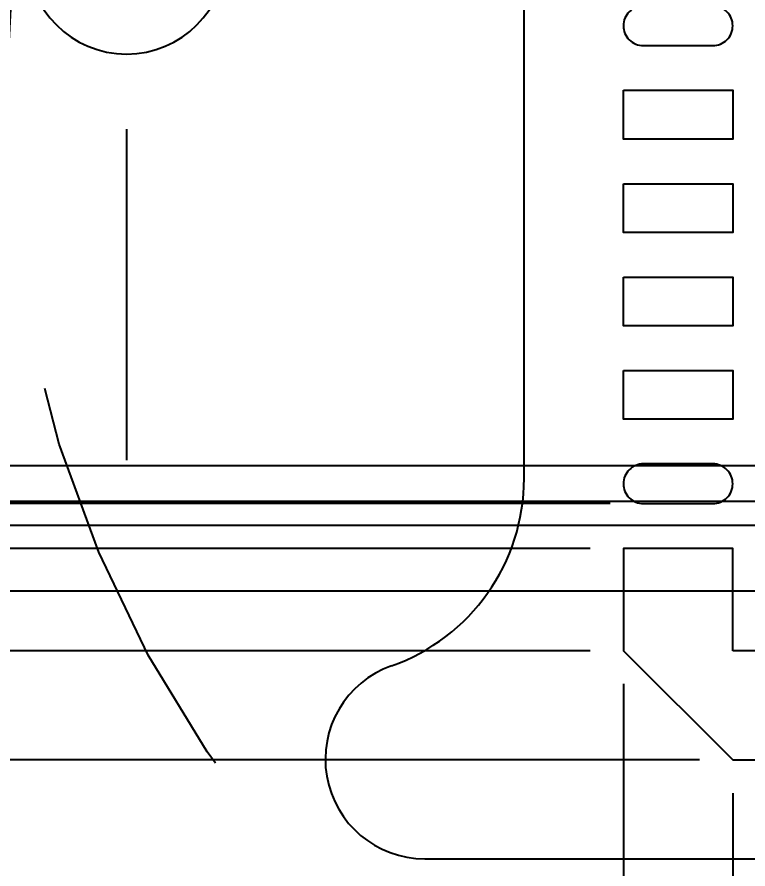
# Model space of a CAD drawing. Header units: millimetres. Extents: x 403.48 to 411.78, y 94.48 to 100.03.
# Drawn here: x 404.6551 to 404.8758, y 95.262 to 95.5192 of the extents above; entities that cross this region are included whole.
import ezdxf

# ---------------------------------------------------------------- set-up
doc = ezdxf.new("R2010")
doc.units = ezdxf.units.MM
doc.header["$LTSCALE"] = 0.5
doc.header["$PDMODE"] = 98
doc.linetypes.add('CENTER', pattern=[50.800000000000004, 31.75, -6.349999999999999, 6.349999999999999, -6.349999999999999])
doc.linetypes.add('HIDDEN', pattern=[0.375, 0.25, -0.125])
doc.layers.add('1D', color=4, linetype='Continuous')
doc.layers.add('DIM', color=3, linetype='Continuous')
doc.styles.add('SIMPLEX', font='simplex.shx')
doc.dimstyles.new('Standard2', dxfattribs={"dimtxt": 0.05, "dimasz": 0.08, "dimexe": 0.015, "dimexo": 0.01, "dimgap": 0.01, "dimtad": 1, "dimdec": 3, "dimlfac": 16.66666666666666, "dimrnd": 0.0005, "dimzin": 1, "dimtxsty": 'SIMPLEX', "dimcen": 0.015, "dimclrd": 256, "dimclre": 256, "dimclrt": 256, "dimazin": 3, "dimtp": 0.03, "dimtm": 0.05, "dimtfac": 0.8, "dimtdec": 3, "dimtmove": 0, "dimatfit": 3, "dimfxl": 0.05, "dimtzin": 4, "dimlwd": -1, "dimlwe": -1})

# ---------------------------------------------------------------- blocks, each defined once
blk = doc.blocks.new('*D28')
at = {"layer": 'Defpoints', "color": 0, "transparency": 16777216}
for p in [(406.5872108015268, 97.10705420025023), (404.8712108015267, 95.29490420024707), (404.2563347866457, 95.17606761361576)]:
    blk.add_point(p, dxfattribs=at)
at = {"layer": 'DIM', "transparency": 16777216}
for p, q in [((404.5763347866457, 95.29490420024707), (404.4163347866457, 95.17606761361576)), ((404.8612108015268, 95.29490420024707), (404.5763347866457, 95.29490420024707)), ((404.4163347866457, 95.17606761361576), (404.2563347866457, 95.17606761361576))]:
    blk.add_line(p, q, dxfattribs=at)
at = {"layer": 'DIM', "transparency": 16777216, "insert": (404.1225252628362, 95.17606761361576), "char_height": 0.05, "attachment_point": 5, "style": 'SIMPLEX'}
blk.add_mtext('\\A1;30.203', dxfattribs=at)
blk = doc.blocks.new('*D45')
at = {"layer": 'Defpoints', "color": 0, "transparency": 16777216}
for p in [(406.5872108015268, 97.10705420025023), (404.7345114327242, 95.2050542002486), (404.2563347866457, 95.10557244824626)]:
    blk.add_point(p, dxfattribs=at)
at = {"layer": 'DIM', "transparency": 16777216}
for p, q in [((404.5745114327242, 95.2050542002486), (404.4163347866457, 95.10557244824626)), ((404.7245114327242, 95.2050542002486), (404.5745114327242, 95.2050542002486)), ((404.4163347866457, 95.10557244824626), (404.2563347866457, 95.10557244824626))]:
    blk.add_line(p, q, dxfattribs=at)
at = {"layer": 'DIM', "transparency": 16777216, "insert": (403.9891919295029, 95.10557244824626), "char_height": 0.05, "attachment_point": 5, "style": 'SIMPLEX'}
blk.add_mtext('\\A1;31.700%%P0.300', dxfattribs=at)
blk = doc.blocks.new('*D46')
at = {"layer": 'Defpoints', "color": 0, "transparency": 16777216}
for p in [(406.5872108015268, 97.10705420025023), (405.5282108015267, 95.12105420024854), (404.2563347866457, 95.03363859260217)]:
    blk.add_point(p, dxfattribs=at)
at = {"layer": 'DIM', "transparency": 16777216}
for p, q in [((404.5763347866457, 95.12105420024854), (404.4163347866457, 95.03363859260217)), ((405.5182108015267, 95.12105420024854), (404.5763347866457, 95.12105420024854)), ((404.4163347866457, 95.03363859260217), (404.2563347866457, 95.03363859260217))]:
    blk.add_line(p, q, dxfattribs=at)
at = {"layer": 'DIM', "transparency": 16777216, "insert": (404.1272871675981, 95.03363859260217), "char_height": 0.05, "attachment_point": 5, "style": 'SIMPLEX'}
blk.add_mtext('\\A1;33.100', dxfattribs=at)
blk = doc.blocks.new('*D29')
at = {"layer": 'Defpoints', "color": 0, "transparency": 16777216}
for p in [(406.587210801527, 97.10705420025027), (404.8382108015267, 95.32790420024706), (404.7332108327056, 94.7262020865285)]:
    blk.add_point(p, dxfattribs=at)
at = {"layer": 'DIM', "transparency": 16777216}
for p, q in [((404.8382108015267, 95.31790420024706), (404.8382108015267, 95.0462020865285)), ((404.8382108015267, 95.0462020865285), (404.7332108327056, 94.8862020865285)), ((404.7332108327056, 94.8862020865285), (404.7332108327056, 94.7262020865285))]:
    blk.add_line(p, q, dxfattribs=at)
at = {"layer": 'DIM', "transparency": 16777216, "insert": (404.7332108327056, 94.59715446748093), "char_height": 0.05, "attachment_point": 5, "rotation": 90, "style": 'SIMPLEX'}
blk.add_mtext('\\A1;29.150', dxfattribs=at)
blk = doc.blocks.new('*D32')
at = {"layer": 'Defpoints', "color": 0, "transparency": 16777216}
for p in [(406.5872108015268, 97.10705420025023), (404.2563347866457, 95.35880420024615), (404.8382108015267, 95.35880420024705)]:
    blk.add_point(p, dxfattribs=at)
at = {"layer": 'DIM', "transparency": 16777216}
blk.add_line((404.8282108015268, 95.35880420024705), (404.2563347866457, 95.35880420024615), dxfattribs=at)
at = {"layer": 'DIM', "transparency": 16777216, "insert": (404.1272871675981, 95.35880420024615), "char_height": 0.05, "attachment_point": 5, "style": 'SIMPLEX'}
blk.add_mtext('\\A1;29.138', dxfattribs=at)
blk = doc.blocks.new('*D33')
at = {"layer": 'Defpoints', "color": 0, "ltscale": 0.1, "transparency": 16777216}
for p in [(406.5872108015268, 97.10705420025302), (404.8892108015268, 95.34590420024706), (404.2563347866457, 95.29996584710415)]:
    blk.add_point(p, dxfattribs=at)
at = {"layer": 'DIM', "linetype": 'ByBlock', "ltscale": 0.1, "transparency": 16777216}
for p, q in [((404.5763347866457, 95.34590420024706), (404.4163347866457, 95.29996584710415)), ((404.8792108015268, 95.34590420024706), (404.5763347866457, 95.34590420024706)), ((404.4163347866457, 95.29996584710415), (404.2563347866457, 95.29996584710415))]:
    blk.add_line(p, q, dxfattribs=at)
at = {"layer": 'DIM', "ltscale": 0.1, "transparency": 16777216, "insert": (404.1225252628362, 95.29996584710415), "char_height": 0.05, "attachment_point": 5, "style": 'SIMPLEX'}
blk.add_mtext('\\A1;29.353', dxfattribs=at)
blk = doc.blocks.new('*D34')
at = {"layer": 'Defpoints', "color": 0, "ltscale": 0.1, "transparency": 16777216}
for p in [(406.587210801527, 97.10705420025307), (404.8712108015267, 95.29490420024707), (404.7932108327056, 94.7262020865285)]:
    blk.add_point(p, dxfattribs=at)
at = {"layer": 'DIM', "linetype": 'ByBlock', "ltscale": 0.1, "transparency": 16777216}
for p, q in [((404.8712108015267, 95.28490420024708), (404.8712108015267, 95.0462020865285)), ((404.8712108015267, 95.0462020865285), (404.7932108327056, 94.8862020865285)), ((404.7932108327056, 94.8862020865285), (404.7932108327056, 94.7262020865285))]:
    blk.add_line(p, q, dxfattribs=at)
at = {"layer": 'DIM', "ltscale": 0.1, "transparency": 16777216, "insert": (404.7932108327056, 94.59239256271906), "char_height": 0.05, "attachment_point": 5, "rotation": 90, "style": 'SIMPLEX'}
blk.add_mtext('\\A1;28.600', dxfattribs=at)
blk = doc.blocks.new('*D35')
at = {"layer": 'Defpoints', "color": 0, "ltscale": 0.1, "transparency": 16777216}
for p in [(406.587210801527, 97.10705420025307), (404.8892108015268, 95.34590420024706), (404.8532108327056, 94.7262020865285)]:
    blk.add_point(p, dxfattribs=at)
at = {"layer": 'DIM', "linetype": 'ByBlock', "ltscale": 0.1, "transparency": 16777216}
for p, q in [((404.8892108015268, 95.33590420024706), (404.8892108015268, 95.0462020865285)), ((404.8892108015268, 95.0462020865285), (404.8532108327056, 94.8862020865285)), ((404.8532108327056, 94.8862020865285), (404.8532108327056, 94.7262020865285))]:
    blk.add_line(p, q, dxfattribs=at)
at = {"layer": 'DIM', "ltscale": 0.1, "transparency": 16777216, "insert": (404.8532108327056, 94.59239256271906), "char_height": 0.05, "attachment_point": 5, "rotation": 90, "style": 'SIMPLEX'}
blk.add_mtext('\\A1;28.300', dxfattribs=at)
blk = doc.blocks.new('*D36')
at = {"layer": 'Defpoints', "color": 0, "ltscale": 0.1, "transparency": 16777216}
for p in [(406.5872108015268, 97.10705420025302), (404.8382108015267, 95.32790420024706), (404.2563347866457, 95.24131009814685)]:
    blk.add_point(p, dxfattribs=at)
at = {"layer": 'DIM', "linetype": 'ByBlock', "ltscale": 0.1, "transparency": 16777216}
for p, q in [((404.5763347866457, 95.32790420024706), (404.4163347866457, 95.24131009814685)), ((404.8282108015268, 95.32790420024706), (404.5763347866457, 95.32790420024706)), ((404.4163347866457, 95.24131009814685), (404.2563347866457, 95.24131009814685))]:
    blk.add_line(p, q, dxfattribs=at)
at = {"layer": 'DIM', "ltscale": 0.1, "transparency": 16777216, "insert": (404.1225252628362, 95.24131009814685), "char_height": 0.05, "attachment_point": 5, "style": 'SIMPLEX'}
blk.add_mtext('\\A1;29.653', dxfattribs=at)
blk = doc.blocks.new('*D97')
at = {"layer": 'Defpoints', "color": 0, "ltscale": 0.1, "transparency": 16777216}
for p in [(406.587210801527, 97.10705420025629), (404.2563347866461, 95.421307167842), (404.9222108015268, 95.36570420024617)]:
    blk.add_point(p, dxfattribs=at)
at = {"layer": 'DIM', "ltscale": 0.1, "transparency": 16777216}
for p, q in [((404.4163347866461, 95.421307167842), (404.2563347866461, 95.421307167842)), ((404.576334786646, 95.36570420024617), (404.4163347866461, 95.421307167842)), ((404.9122108015267, 95.36570420024617), (404.576334786646, 95.36570420024617))]:
    blk.add_line(p, q, dxfattribs=at)
at = {"layer": 'DIM', "ltscale": 0.1, "transparency": 16777216, "insert": (404.1225252628366, 95.421307167842), "char_height": 0.05, "attachment_point": 5, "style": 'SIMPLEX'}
blk.add_mtext('\\A1;29.023', dxfattribs=at)
blk = doc.blocks.new('*D98')
at = {"layer": 'Defpoints', "color": 0, "ltscale": 0.1, "transparency": 16777216}
for p in [(406.587210801527, 97.10705420025629), (404.2563347866461, 95.481307167842), (404.8442108015268, 95.37230420024707)]:
    blk.add_point(p, dxfattribs=at)
at = {"layer": 'DIM', "ltscale": 0.1, "transparency": 16777216}
for p, q in [((404.4163347866461, 95.481307167842), (404.2563347866461, 95.481307167842)), ((404.576334786646, 95.37230420024707), (404.4163347866461, 95.481307167842)), ((404.8342108015267, 95.37230420024707), (404.576334786646, 95.37230420024707))]:
    blk.add_line(p, q, dxfattribs=at)
at = {"layer": 'DIM', "ltscale": 0.1, "transparency": 16777216, "insert": (404.1272871675984, 95.481307167842), "char_height": 0.05, "attachment_point": 5, "style": 'SIMPLEX'}
blk.add_mtext('\\A1;28.913', dxfattribs=at)
blk = doc.blocks.new('*D99')
at = {"layer": 'Defpoints', "color": 0, "ltscale": 0.1, "transparency": 16777216}
for p in [(406.587210801527, 97.10705420025629), (404.2563347866461, 95.53771241961721), (404.8892108015268, 95.37290420024706)]:
    blk.add_point(p, dxfattribs=at)
at = {"layer": 'DIM', "ltscale": 0.1, "transparency": 16777216}
for p, q in [((404.4163347866461, 95.53771241961721), (404.2563347866461, 95.53771241961721)), ((404.576334786646, 95.37290420024706), (404.4163347866461, 95.53771241961721)), ((404.8792108015268, 95.37290420024706), (404.576334786646, 95.37290420024706))]:
    blk.add_line(p, q, dxfattribs=at)
at = {"layer": 'DIM', "ltscale": 0.1, "transparency": 16777216, "insert": (404.1225252628366, 95.53771241961721), "char_height": 0.05, "attachment_point": 5, "style": 'SIMPLEX'}
blk.add_mtext('\\A1;28.903', dxfattribs=at)
blk = doc.blocks.new('*D100')
at = {"layer": 'Defpoints', "color": 0, "ltscale": 0.1, "transparency": 16777216}
for p in [(406.587210801527, 97.10705420025629), (404.2563347866461, 95.59642075889552), (404.8892108015268, 95.38370420024619)]:
    blk.add_point(p, dxfattribs=at)
at = {"layer": 'DIM', "ltscale": 0.1, "transparency": 16777216}
for p, q in [((404.4163347866461, 95.59642075889552), (404.2563347866461, 95.59642075889552)), ((404.576334786646, 95.38370420024619), (404.4163347866461, 95.59642075889552)), ((404.8792108015268, 95.38370420024619), (404.576334786646, 95.38370420024619))]:
    blk.add_line(p, q, dxfattribs=at)
at = {"layer": 'DIM', "ltscale": 0.1, "transparency": 16777216, "insert": (404.1225252628366, 95.59642075889552), "char_height": 0.05, "attachment_point": 5, "style": 'SIMPLEX'}
blk.add_mtext('\\A1;28.723', dxfattribs=at)

msp = doc.modelspace()

# ---------------------------------------------------------------- linework, layer by layer
at = {"ltscale": 0.03}
for points in [[(404.8442108015268, 95.51060420024706), (404.8652108015267, 95.51060420024706, 0.4142135623730951), (404.8712108015267, 95.51660420024706), (404.8712108015267, 95.51660420024706, 0.4142135623730951), (404.8652108015267, 95.52260420024706), (404.8442108015268, 95.52260420024706, 0.4142135623730951), (404.8382108015267, 95.51660420024706), (404.8382108015267, 95.51660420024706, 0.4142135623730951)], [(404.8442108015268, 95.37230420024704), (404.8652108015267, 95.37230420024704, 0.4142135623730951), (404.8712108015267, 95.37830420024706), (404.8712108015267, 95.37830420024706, 0.4142135623730951), (404.8652108015267, 95.38430420024706), (404.8442108015268, 95.38430420024706, 0.4142135623730951), (404.8382108015267, 95.37830420024706), (404.8382108015267, 95.37830420024706, 0.4142135623730951)]]:
    msp.add_lwpolyline(points, format="xyb", close=True, dxfattribs=at)
for points in [[(404.8382108015267, 95.49710420024705), (404.8712108015267, 95.49710420024705), (404.8712108015267, 95.48240420024706), (404.8382108015267, 95.48240420024706)], [(404.8382108015267, 95.46890420024705), (404.8712108015267, 95.46890420024705), (404.8712108015267, 95.45420420024706), (404.8382108015267, 95.45420420024706)], [(404.8382108015267, 95.44070420024705), (404.8712108015267, 95.44070420024705), (404.8712108015267, 95.42600420024704), (404.8382108015267, 95.42600420024704)], [(404.8382108015267, 95.41250420024706), (404.8712108015267, 95.41250420024706), (404.8712108015267, 95.39780420024705), (404.8382108015267, 95.39780420024705)]]:
    msp.add_lwpolyline(points, close=True, dxfattribs=at)
msp.add_lwpolyline([(404.8712108015267, 95.32790420024706), (404.8712108015267, 95.35880420024705), (404.8382108015267, 95.35880420024705), (404.8382108015267, 95.32790420024706), (404.8712108015267, 95.29490420024707), (404.9081108015267, 95.29490420024707), (404.9081108015267, 95.32790420024706), (404.8712108015267, 95.32790420024706)], dxfattribs=at)
at = {"color": 0}
msp.add_arc((404.6882108015267, 95.53806701399084), 0.03, 180, 0, dxfattribs=at)
at = {"layer": '1D', "linetype": 'CENTER', "ltscale": 0.01}
msp.add_line((404.6882108015267, 98.95539269397332), (404.6882108015267, 95.31737867666413), dxfattribs=at)
at = {"layer": '1D', "color": 4}
msp.add_line((404.8082108015269, 95.37990701399087), (404.8082108015269, 96.1162013865062), dxfattribs=at)
at = {"layer": '1D'}
msp.add_line((404.7782108015267, 95.26505420024854), (408.3962108015267, 95.26505420024854), dxfattribs=at)
at = {"layer": '1D', "linetype": 'HIDDEN'}
msp.add_circle((405.0068108015281, 95.4957527644486), 0.3548999999998728, dxfattribs=at)
at = {"layer": '1D', "color": 4}
for centre, radius, start, end in [((404.7482108015266, 95.37990701399087), 0.06, 289.4712206345138, 0), ((404.7782108015267, 95.29505420024852), 0.03, 109.4712206345068, 270)]:
    msp.add_arc(centre, radius, start, end, dxfattribs=at)

# ---------------------------------------------------------------- dimensions: what is measured, and where the dimension line sits
at = {"layer": 'DIM'}
dim = msp.add_ordinate_dim(feature_location=(404.7345114327242, 95.2050542002486), offset=(-0.4781766460785093, -0.09948175200233322), dtype=0, origin=(406.5872108015268, 97.10705420025023), text='<>%%P0.300', dimstyle='Standard2', dxfattribs=at)
dim.commit()
dim.dimension.update_dxf_attribs({"geometry": '*D45', "text_midpoint": (403.9891919295029, 95.10557244824626)})
for feature_location, offset, dtype, origin, picture, middle in [((404.8712108015267, 95.29490420024707), (-0.6148760148809629, -0.11883658663131769), 0, (406.5872108015268, 97.10705420025023), '*D28', (404.1225252628362, 95.17606761361576)), ((405.5282108015267, 95.12105420024854), (-1.271876014881002, -0.08741560764636347), 0, (406.5872108015268, 97.10705420025023), '*D46', (404.1272871675981, 95.03363859260217)), ((404.8382108015267, 95.35880420024705), (-0.5818760148810043, -8.952838470577262e-13), 0, (406.5872108015268, 97.10705420025023), '*D32', (404.1272871675981, 95.35880420024615)), ((404.8382108015267, 95.32790420024706), (-0.10499996882111873, -0.6017021137185594), 1, (406.587210801527, 97.10705420025027), '*D29', (404.7332108327056, 94.59715446748093))]:
    dim = msp.add_ordinate_dim(feature_location=feature_location, offset=offset, dtype=dtype, origin=origin, dimstyle='Standard2', dxfattribs=at)
    dim.commit()
    dim.dimension.update_dxf_attribs({"geometry": picture, "text_midpoint": middle})
at = {"layer": 'DIM', "ltscale": 0.1}
for feature_location, offset, dtype, origin, picture, middle in [((404.8892108015268, 95.34590420024706), (-0.6328760148811057, -0.04593835314291539), 0, (406.5872108015268, 97.10705420025302), '*D33', (404.1225252628362, 95.29996584710415)), ((404.8382108015267, 95.32790420024706), (-0.5818760148810043, -0.08659410210020724), 0, (406.5872108015268, 97.10705420025302), '*D36', (404.1225252628362, 95.24131009814685)), ((404.8712108015267, 95.29490420024707), (-0.07799996882107507, -0.5687021137185724), 1, (406.587210801527, 97.10705420025307), '*D34', (404.7932108327056, 94.59239256271906)), ((404.8892108015268, 95.34590420024706), (-0.03599996882121559, -0.6197021137185601), 1, (406.587210801527, 97.10705420025307), '*D35', (404.8532108327056, 94.59239256271906))]:
    dim = msp.add_ordinate_dim(feature_location=feature_location, offset=offset, dtype=dtype, origin=origin, dimstyle='Standard2', override={"dimarcsym": 1}, dxfattribs=at)
    dim.commit()
    dim.dimension.update_dxf_attribs({"geometry": picture, "text_midpoint": middle})
for feature_location, offset, picture, middle in [((404.9222108015268, 95.36570420024617), (-0.6658760148806664, 0.05560296759583139), '*D97', (404.1225252628366, 95.421307167842)), ((404.8892108015268, 95.37290420024706), (-0.6328760148807078, 0.16480821937014412), '*D99', (404.1225252628366, 95.53771241961721)), ((404.8892108015268, 95.38370420024619), (-0.6328760148807078, 0.21271655864933336), '*D100', (404.1225252628366, 95.59642075889552)), ((404.8442108015268, 95.37230420024707), (-0.5878760148806919, 0.10900296759493244), '*D98', (404.1272871675984, 95.481307167842))]:
    dim = msp.add_ordinate_dim(feature_location=feature_location, offset=offset, dtype=0, origin=(406.587210801527, 97.10705420025629), dimstyle='Standard2', dxfattribs=at)
    dim.commit()
    dim.dimension.update_dxf_attribs({"geometry": picture, "text_midpoint": middle})

doc.saveas('drawing.dxf')
